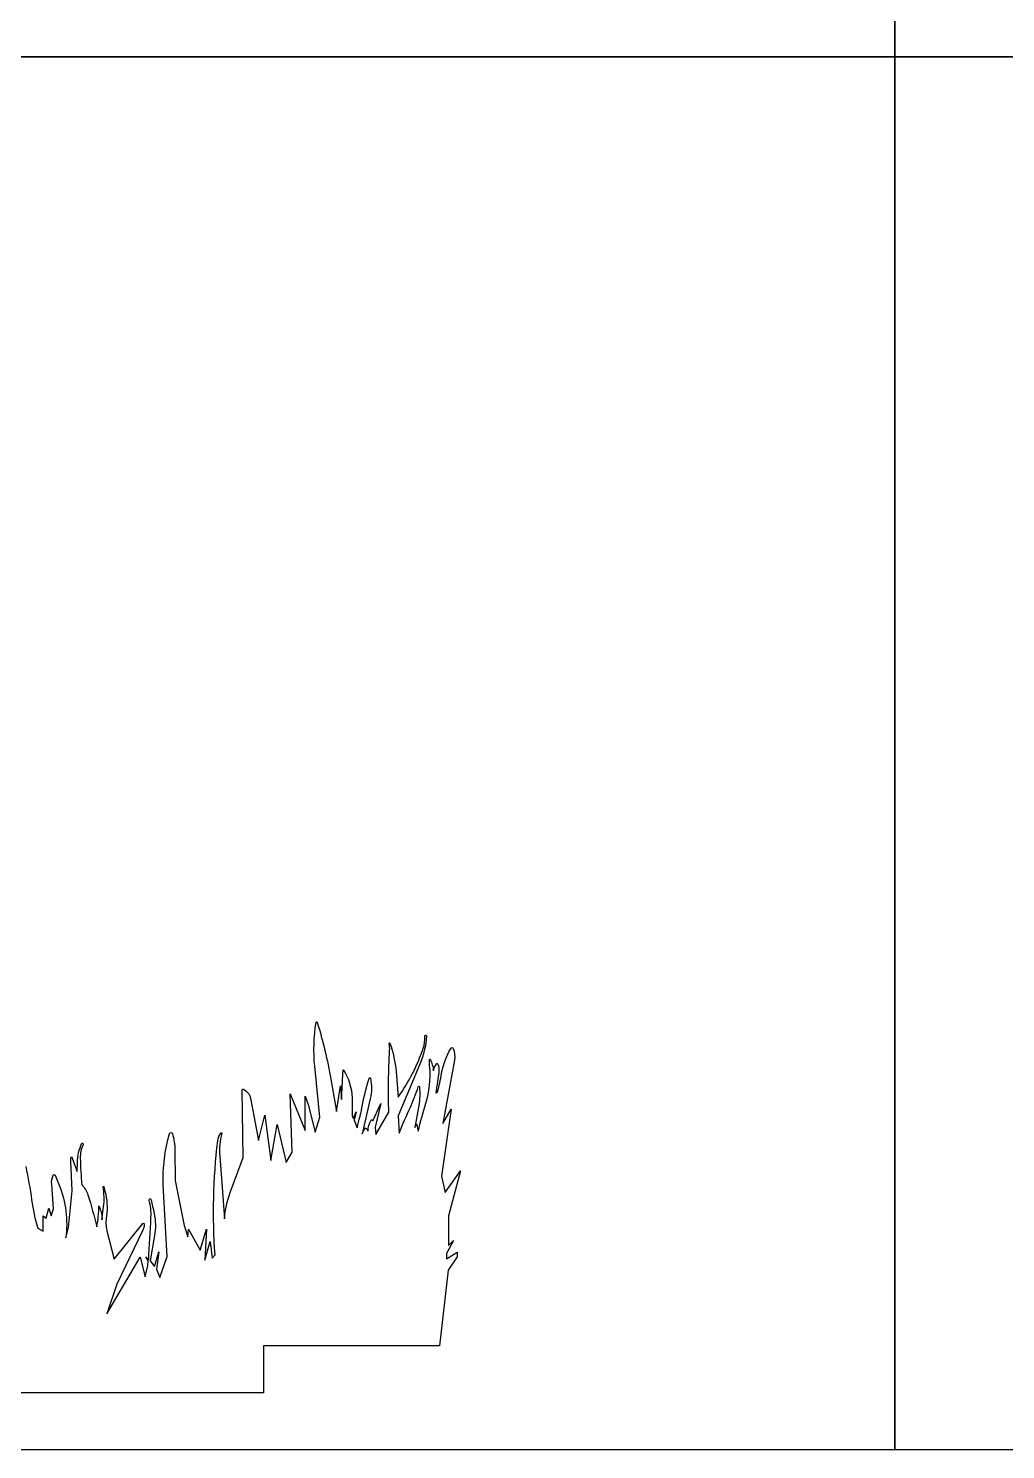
# Model space of a CAD drawing. Header units: millimetres. Extents: x 351 to 3123, y -188 to 617.
# Drawn here: x 850.7 to 1017.4, y -188.3 to 54.1 of the extents above; entities that cross this region are included whole.
import ezdxf

# ---------------------------------------------------------------- set-up
doc = ezdxf.new("R2010")
doc.units = ezdxf.units.MM
doc.header["$LTSCALE"] = 25.4
doc.layers.add('animals', color=130, linetype='Continuous')
doc.layers.add('cut_through', color=3, linetype='Continuous')

msp = doc.modelspace()

# ---------------------------------------------------------------- linework, layer by layer
at = {"layer": 'animals'}
for points in [[(674.51, 49.32), (998.51, 49.32), (998.51, 286.92), (674.51, 286.92)], [(998.51, 49.32), (1322.51, 49.32), (1322.51, 286.92), (998.51, 286.92)], [(674.51, -188.28), (998.51, -188.28), (998.51, 49.32), (674.51, 49.32)], [(998.51, -188.28), (1322.51, -188.28), (1322.51, 49.32), (998.51, 49.32)]]:
    msp.add_lwpolyline(points, close=True, dxfattribs=at)
at = {"layer": 'cut_through'}
msp.add_lwpolyline([(850.23, -139.97, -0.017004), (851.24, -145.7, 0.035063), (852.27, -150.52), (853.23, -151.01), (853.23, -148.43), (853.74, -148.83), (854.19, -147.08), (854.58, -148.4), (854.98, -147.21), (854.66, -143.02, -0.121633), (854.91, -141.5, -0.554056), (855.23, -141.45), (855.94, -143.2, -0.131221), (857.05, -152.19), (857.5, -150.4), (858.17, -144.16), (857.91, -139.11, -0.102971), (858.04, -138.28), (859.03, -140.83), (859.05, -139.29, -0.107642), (859.81, -136.04, -0.514003), (859.95, -136.01, -0.310057), (860, -136.22, 0.106873), (859.54, -138.58, 0.014556), (859.78, -143.1, -0.11621), (860.83, -144.83, -0.021368), (862.35, -150.28, 0.053458), (862.69, -146.71), (862.85, -147.06, -0.131144), (863.23, -149.1), (863.51, -146.88, 0.076906), (863.42, -143.46, -0.952449), (863.53, -143.43), (863.74, -144.21, -0.104725), (863.99, -148.45, 0.095521), (864.09, -150.96), (865.33, -155.79), (870.22, -149.73, -0.717393), (870.45, -149.82, -0.09579), (870.14, -150.99), (865.76, -160.04), (864.06, -165.11), (869.75, -155.44), (870.62, -158.8), (871.07, -156.88), (871.09, -156.09), (870.7, -155.38), (871.21, -155.89, 0.000808), (871.6, -148.63, 0.080945), (871.28, -145.75, -1.016106), (871.61, -145.66, -0.00907), (872.14, -148.02, -0.09332), (872.2, -151.79), (871.47, -156.08), (872.2, -157.03), (872.93, -154.55), (872.55, -157.53), (873.11, -158.95), (874.38, -155.33), (873.69, -143.1, -0.077403), (874.76, -134.36, -0.748899), (875.25, -134.36, -0.071613), (875.69, -137.25), (875.73, -142.37), (877.25, -150.07), (877.89, -152.02), (877.98, -150.66), (879.98, -154.26), (881.07, -150.67), (880.78, -155.99), (881.67, -152.78), (882.02, -155.61), (882.53, -155.08, -0.047101), (882.98, -135.63, -0.142009), (883.56, -134.26, -0.814457), (883.71, -134.34, 0.087944), (883.33, -138.22), (884.15, -148.92, -0.072274), (885.11, -144.43), (887.3, -138.48), (887.13, -126.94, -0.471776), (887.33, -126.83, -0.25634), (888.56, -128.33), (889.92, -135.57), (891.02, -131.24), (892.06, -138.99), (893.13, -132.83), (894.68, -139.34), (895.67, -137.57), (895.33, -127.59), (897.89, -133.88), (897.89, -128.01), (898.44, -129.43), (899.6, -134.16), (900.43, -131.57), (899.54, -122.88, -0.062406), (899.77, -115.42, -0.795605), (899.97, -115.41, -0.031558), (902.28, -125.1), (903.24, -130.64), (903.91, -126.25), (904.09, -128.54), (904.18, -127.71), (904.33, -124.23), (904.37, -123.5, -0.147615), (905.9, -128.28), (905.95, -131.38), (906.13, -131.82), (906.58, -130.68), (906.27, -132.08), (906.75, -133.4, 0.018563), (907.7, -129.42, -0.023552), (908.83, -124.92, -0.7708), (909.04, -124.93, -0.113826), (909.02, -128.46), (907.62, -134.43, -0.044165), (908.16, -133.37, -0.117605), (908.63, -133.96, -0.135553), (909.17, -132.09, -0.378771), (909.28, -132.05, -0.106631), (909.46, -132.19), (910.79, -129.23), (909.83, -133.26), (909.96, -134.53), (912.17, -130.74, -0.021858), (912.32, -120.15, 0.073901), (912.22, -119, -0.948804), (912.36, -118.95, -0.064622), (913.41, -123.79), (913.78, -128.15, 0.074314), (918.05, -119.83, 0.10372), (918.3, -117.77, -1.088423), (918.63, -117.77, -0.078625), (917.47, -122.52), (913.77, -131.35), (913.92, -134.29, -0.007231), (915.86, -129.88, 0.03222), (917.19, -126.39, -0.814704), (917.39, -126.41, -0.070821), (917.29, -129.56), (916.61, -133.35), (916.88, -132.74), (917.19, -133.97, -0.017276), (918.5, -129.21, 0.098893), (919.16, -123.08, -0.028919), (919.12, -121.73, -0.78898), (919.24, -121.7, -0.087867), (919.79, -123.69, -0.149317), (920.33, -122.48, -0.550935), (920.52, -122.51, -0.13931), (920.71, -123.9), (920.19, -127.44), (920.49, -127.24, 0.026642), (921.19, -124.13, -0.095708), (922.79, -119.82, -0.615776), (923.15, -119.84, -0.142357), (923.36, -121.87), (921.4, -132.65), (922.83, -130.24), (921.14, -141.64), (921.82, -144.42), (924.43, -140.74), (922.35, -148.39), (922.35, -153.47), (923.21, -152.62), (922.01, -154.81), (922.01, -155.75), (923.85, -154.62), (923.85, -155.4), (922.33, -157.67), (920.8, -170.59), (890.8, -170.59), (890.8, -178.59), (770.8, -178.59)], format="xyb", dxfattribs=at)

doc.saveas('drawing.dxf')
